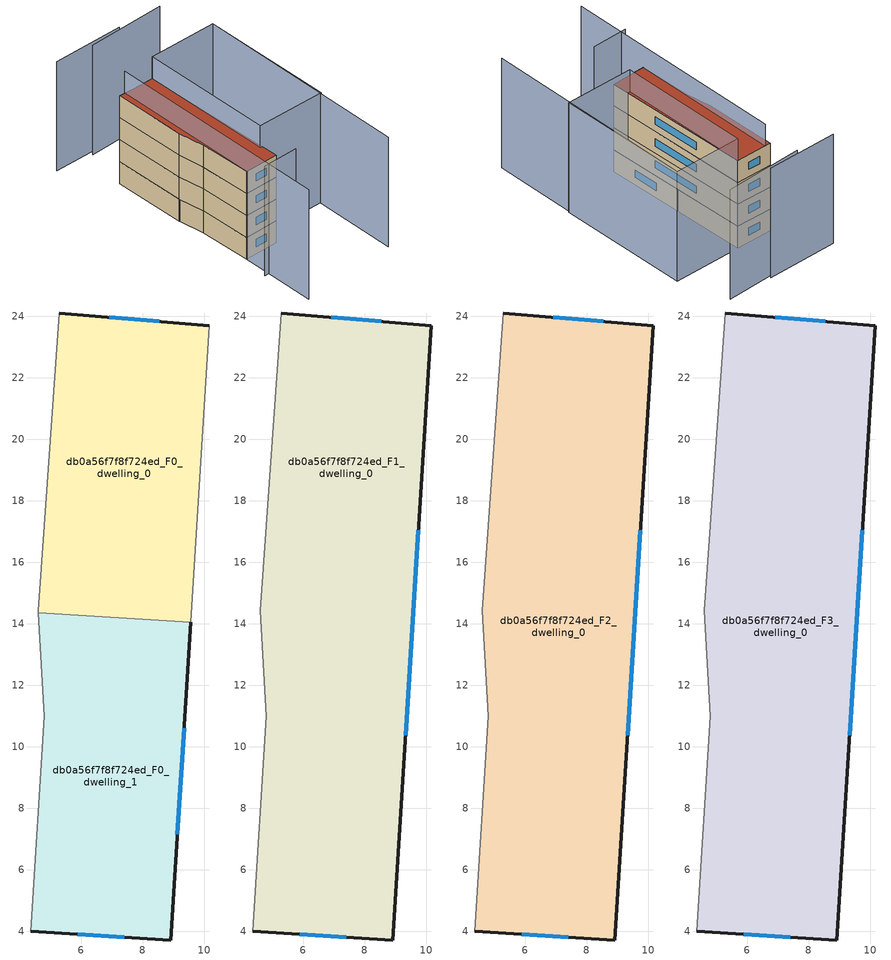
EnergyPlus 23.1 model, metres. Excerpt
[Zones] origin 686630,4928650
db0a56f7f8f724ed_F0_dwelling_0
 floor ground (EU_floor_Construction): 10.16,23.68 9.56,14.04 4.61,14.35 4.61,14.42 5.3,24.1 z0
 wall outside (EU_wall_Construction): 10.16,23.68 5.3,24.1 z0:3
 wall adiabatic (EU_wall_Construction): 9.56,14.04 10.16,23.68 / 5.3,24.1 4.61,14.42 4.61,14.35 z0:3
 wall to db0a56f7f8f724ed_F0_dwelling_1 (EU_wall_Construction): 4.61,14.35 9.56,14.04 z0:3
 window (EU_Window_Construction): 8.54,23.82 6.92,23.96 z1:2
db0a56f7f8f724ed_F0_dwelling_1
 floor ground (EU_floor_Construction): 9.56,14.04 8.92,3.71 4.37,4 4.8,10.99 4.61,14.35 z0
 wall outside (EU_wall_Construction): 4.37,4 8.92,3.71 9.56,14.04 z0:3
 wall adiabatic (EU_wall_Construction): 4.61,14.35 4.8,10.99 4.37,4 z0:3
 window (EU_Window_Construction): 9.13,7.16 9.35,10.6 / 5.89,3.9 7.4,3.81 z1:2
db0a56f7f8f724ed_F1_dwelling_0
 floor to db0a56f7f8f724ed_F0_dwelling_0 (EU_floor_Construction): 10.16,23.68 9.56,14.04 4.61,14.35 4.61,14.42 5.3,24.1 z3
 floor to db0a56f7f8f724ed_F0_dwelling_1 (EU_floor_Construction): 9.56,14.04 8.92,3.71 4.37,4 4.8,10.99 4.61,14.35 z3
 wall outside (EU_wall_Construction): 4.37,4 8.92,3.71 10.16,23.68 5.3,24.1 z3:6
 wall adiabatic (EU_wall_Construction): 5.3,24.1 4.61,14.42 4.8,10.99 4.37,4 z3:6
 window (EU_Window_Construction): 8.54,23.82 6.92,23.96 / 9.33,10.37 9.75,17.03 / 5.89,3.9 7.4,3.81 z4:5
db0a56f7f8f724ed_F2_dwelling_0
 floor to db0a56f7f8f724ed_F1_dwelling_0 (EU_floor_Construction): 10.16,23.68 8.92,3.71 4.37,4 4.8,10.99 4.61,14.42 5.3,24.1 z6
 wall outside (EU_wall_Construction): 4.37,4 8.92,3.71 10.16,23.68 5.3,24.1 z6:9
 wall adiabatic (EU_wall_Construction): 5.3,24.1 4.61,14.42 4.8,10.99 4.37,4 z6:9
 window (EU_Window_Construction): 8.54,23.82 6.92,23.96 / 9.33,10.37 9.75,17.03 / 5.89,3.9 7.4,3.81 z7:8
db0a56f7f8f724ed_F3_dwelling_0
 floor to db0a56f7f8f724ed_F2_dwelling_0 (EU_floor_Construction): 10.16,23.68 8.92,3.71 4.37,4 4.8,10.99 4.61,14.42 5.3,24.1 z9
 wall outside (EU_wall_Construction): 4.37,4 8.92,3.71 10.16,23.68 5.3,24.1 z9:12
 wall adiabatic (EU_wall_Construction): 5.3,24.1 4.61,14.42 4.8,10.99 4.37,4 z9:12
 window (EU_Window_Construction): 8.54,23.82 6.92,23.96 / 9.33,10.37 9.75,17.03 / 5.89,3.9 7.4,3.81 z10:11
 roof outside (EU_roof_Construction): 8.92,3.71 10.16,23.68 5.3,24.1 4.61,14.42 4.8,10.99 4.37,4 z12
shading: 3.5,0.43 8.28,0.14 / 16.87,-5.85 19.31,23 / 6.09,24.05 3.6,-6.16 / 17.79,29.59 7.23,29.98 / 11.74,30.17 2.29,30.82 / 10.16,23.68 19.31,22.97 / 19.31,22.97 17.92,5.29 / 17.92,5.29 8.78,6.01 / 8.78,6.01 10.16,23.68 z0:15
[Building]
EU S2 Campaign: North Axis=0; Terrain=City; Solar Distribution=FullExterior
[Site:Location]
Bologna: Latitude=44.5; Longitude=11.25; Time Zone=1; Elevation=37
[SizingPeriod:WeatherFileDays]
AnnualSizingPeriod: Begin Month=1; Begin Day of Month=1; End Month=12; End Day of Month=31; Day of Week for Start Day=Monday; Use Weather File Daylight Saving Period=No; Use Weather File Rain and Snow Indicators=No
[MATERIAL]
EU_InternalMass_Material: Roughness=MediumRough; Thickness=0.1; Conductivity=1; Density=1800; Specific Heat=900; Thermal Absorptance=0.9; Solar Absorptance=0.7; Visible Absorptance=0.7
[MATERIAL:NOMASS] Roughness=MediumRough; Thermal Absorptance=0.9; Solar Absorptance=0.7; Visible Absorptance=0.7
Name | Thermal Resistance
EU_wall_NoMass | 0.937881
EU_roof_NoMass | 0.548572
EU_floor_NoMass | 0.71348
[WINDOWMATERIAL:SIMPLEGLAZINGSYSTEM]
EU_Window_SimpleGlazing: UFactor=4.25633; Solar Heat Gain Coefficient=0.85; Visible Transmittance=0.85
[CONSTRUCTION]
EU_wall_Construction: EU_wall_NoMass
EU_roof_Construction: EU_roof_NoMass
EU_floor_Construction: EU_floor_NoMass
EU_InternalMass_Construction: EU_InternalMass_Material
EU_Window_Construction: EU_Window_SimpleGlazing
[ZONE] Type=1; Multiplier=1; Ceiling Height=autocalculate; Floor Area=autocalculate; Part of Total Floor Area=Yes
Name | Volume
db0a56f7f8f724ed_F0_dwelling_0; db0a56f7f8f724ed_F0_dwelling_1 | 143.543
db0a56f7f8f724ed_F1_dwelling_0 | 287.083
db0a56f7f8f724ed_F2_dwelling_0; db0a56f7f8f724ed_F3_dwelling_0 | 287.088
[INTERNALMASS] Construction=EU_InternalMass_Construction
Name | Zone or ZoneList | Surface Area
db0a56f7f8f724ed_F0_dwelling_0_EU_InternalMass | db0a56f7f8f724ed_F0_dwelling_0 | 47.8474
db0a56f7f8f724ed_F0_dwelling_1_EU_InternalMass | db0a56f7f8f724ed_F0_dwelling_1 | 47.8472
db0a56f7f8f724ed_F1_dwelling_0_EU_InternalMass | db0a56f7f8f724ed_F1_dwelling_0 | 95.6959
db0a56f7f8f724ed_F2_dwelling_0_EU_InternalMass | db0a56f7f8f724ed_F2_dwelling_0 | 95.6959
db0a56f7f8f724ed_F3_dwelling_0_EU_InternalMass | db0a56f7f8f724ed_F3_dwelling_0 | 95.6959
[OTHEREQUIPMENT] Fuel Type=Electricity; Design Level Calculation Method=Watts/Area; Power per Zone Floor Area=1; Fraction Latent=0; Fraction Radiant=0; Fraction Lost=0; Carbon Dioxide Generation Rate=0; EndUse Subcategory=EU_Step8_InternalGains
Name | Zone or ZoneList or Space or SpaceList | Schedule
EU_Step8_InternalGain_db0a56f7f8f724ed_F0_dwelling_0_f000 | db0a56f7f8f724ed_F0_dwelling_0 | EU_Step8_GainSchedule_db0a56f7f8f724ed_F0_dwelling_0_f000
EU_Step8_InternalGain_db0a56f7f8f724ed_F0_dwelling_1_f000 | db0a56f7f8f724ed_F0_dwelling_1 | EU_Step8_GainSchedule_db0a56f7f8f724ed_F0_dwelling_1_f000
EU_Step8_InternalGain_db0a56f7f8f724ed_F1_dwelling_0_f000 | db0a56f7f8f724ed_F1_dwelling_0 | EU_Step8_GainSchedule_db0a56f7f8f724ed_F1_dwelling_0_f000
EU_Step8_InternalGain_db0a56f7f8f724ed_F2_dwelling_0_f000 | db0a56f7f8f724ed_F2_dwelling_0 | EU_Step8_GainSchedule_db0a56f7f8f724ed_F2_dwelling_0_f000
EU_Step8_InternalGain_db0a56f7f8f724ed_F3_dwelling_0_f000 | db0a56f7f8f724ed_F3_dwelling_0 | EU_Step8_GainSchedule_db0a56f7f8f724ed_F3_dwelling_0_f000
[ZONEVENTILATION:DESIGNFLOWRATE] Schedule=EU_AlwaysOn; Design Flow Rate Calculation Method=AirChanges/Hour; Air Changes per Hour=0.687892; Ventilation Type=Natural; Fan Pressure Rise=0; Fan Total Efficiency=1; Constant Term Coefficient=1; Temperature Term Coefficient=0; Velocity Term Coefficient=0; Velocity Squared Term Coefficient=0; Minimum Indoor Temperature=-100; Maximum Indoor Temperature=100; Delta Temperature=-100; Minimum Outdoor Temperature=-100; Maximum Outdoor Temperature=100; Maximum Wind Speed=40
Name | Zone or ZoneList or Space or SpaceList
EU_ConstantAir_db0a56f7f8f724ed_F0_dwelling_0 | db0a56f7f8f724ed_F0_dwelling_0
EU_ConstantAir_db0a56f7f8f724ed_F0_dwelling_1 | db0a56f7f8f724ed_F0_dwelling_1
EU_ConstantAir_db0a56f7f8f724ed_F1_dwelling_0 | db0a56f7f8f724ed_F1_dwelling_0
EU_ConstantAir_db0a56f7f8f724ed_F2_dwelling_0 | db0a56f7f8f724ed_F2_dwelling_0
EU_ConstantAir_db0a56f7f8f724ed_F3_dwelling_0 | db0a56f7f8f724ed_F3_dwelling_0
[HVACTEMPLATE:THERMOSTAT] Constant Heating Setpoint=20; Constant Cooling Setpoint=50
EU_HeatOnly_db0a56f7f8f724ed_F0_dwelling_0; EU_HeatOnly_db0a56f7f8f724ed_F0_dwelling_1; EU_HeatOnly_db0a56f7f8f724ed_F1_dwelling_0; EU_HeatOnly_db0a56f7f8f724ed_F2_dwelling_0; EU_HeatOnly_db0a56f7f8f724ed_F3_dwelling_0
[HVACTEMPLATE:ZONE:IDEALLOADSAIRSYSTEM] System Availability Schedule=EU_AlwaysOn; Maximum Heating Supply Air Temperature=50; Minimum Cooling Supply Air Temperature=13; Maximum Heating Supply Air Humidity Ratio=0.0156; Minimum Cooling Supply Air Humidity Ratio=0.0077; Heating Limit=NoLimit; Cooling Limit=NoLimit; Heating Availability Schedule=EU_AlwaysOn; Cooling Availability Schedule=EU_CoolingOff; Dehumidification Control Type=ConstantSensibleHeatRatio; Cooling Sensible Heat Ratio=0.7; Dehumidification Setpoint=60; Humidification Control Type=None; Humidification Setpoint=30; Outdoor Air Method=None; Outdoor Air Flow Rate per Person=0.00944; Outdoor Air Flow Rate per Zone Floor Area=0; Outdoor Air Flow Rate per Zone=0; Demand Controlled Ventilation Type=None; Outdoor Air Economizer Type=NoEconomizer; Heat Recovery Type=None; Sensible Heat Recovery Effectiveness=0.7; Latent Heat Recovery Effectiveness=0.65
Name | Template Thermostat
db0a56f7f8f724ed_F0_dwelling_0 | EU_HeatOnly_db0a56f7f8f724ed_F0_dwelling_0
db0a56f7f8f724ed_F0_dwelling_1 | EU_HeatOnly_db0a56f7f8f724ed_F0_dwelling_1
db0a56f7f8f724ed_F1_dwelling_0 | EU_HeatOnly_db0a56f7f8f724ed_F1_dwelling_0
db0a56f7f8f724ed_F2_dwelling_0 | EU_HeatOnly_db0a56f7f8f724ed_F2_dwelling_0
db0a56f7f8f724ed_F3_dwelling_0 | EU_HeatOnly_db0a56f7f8f724ed_F3_dwelling_0
[SIZING:ZONE] Zone Cooling Design Supply Air Temperature Input Method=SupplyAirTemperature; Zone Cooling Design Supply Air Temperature=13; Zone Heating Design Supply Air Temperature Input Method=SupplyAirTemperature; Zone Heating Design Supply Air Temperature=50; Zone Cooling Design Supply Air Humidity Ratio=0.008; Zone Heating Design Supply Air Humidity Ratio=0.008; Cooling Design Air Flow Method=DesignDay; Cooling Design Air Flow Rate=0; Cooling Minimum Air Flow per Zone Floor Area=0.000762; Cooling Minimum Air Flow=0; Cooling Minimum Air Flow Fraction=0.2; Heating Design Air Flow Method=DesignDay; Heating Design Air Flow Rate=0; Heating Maximum Air Flow per Zone Floor Area=0.002032; Heating Maximum Air Flow=0.141576; Heating Maximum Air Flow Fraction=0.3; Account for Dedicated Outdoor Air System=No; Dedicated Outdoor Air System Control Strategy=NeutralSupplyAir; Dedicated Outdoor Air Low Setpoint Temperature for Design=autosize; Dedicated Outdoor Air High Setpoint Temperature for Design=autosize; Zone Load Sizing Method=Sensible Load Only No Latent Load; Zone Latent Cooling Design Supply Air Humidity Ratio Input Method=HumidityRatioDifference; Zone Cooling Design Supply Air Humidity Ratio Difference=0.005; Zone Latent Heating Design Supply Air Humidity Ratio Input Method=HumidityRatioDifference; Zone Humidification Design Supply Air Humidity Ratio Difference=0.005
db0a56f7f8f724ed_F0_dwelling_0; db0a56f7f8f724ed_F0_dwelling_1; db0a56f7f8f724ed_F1_dwelling_0; db0a56f7f8f724ed_F2_dwelling_0; db0a56f7f8f724ed_F3_dwelling_0
[SCHEDULE:CONSTANT]
Name | Hourly Value
EU_AlwaysOn | 1
EU_CoolingOff | 0
[SCHEDULE:FILE] Column Number=1; Rows to Skip at Top=0; Number of Hours of Data=8760; Column Separator=Comma; Interpolate to Timestep=No; Minutes per Item=60; Adjust Schedule for Daylight Savings=Yes
Name | File
EU_Step8_GainSchedule_db0a56f7f8f724ed_F0_dwelling_0_f000 | ../../schedules/db0a56f7f8f724ed/db0a56f7f8f724ed_F0_dwelling_0_f000_gain.csv
EU_Step8_GainSchedule_db0a56f7f8f724ed_F0_dwelling_1_f000 | ../../schedules/db0a56f7f8f724ed/db0a56f7f8f724ed_F0_dwelling_1_f000_gain.csv
EU_Step8_GainSchedule_db0a56f7f8f724ed_F1_dwelling_0_f000 | ../../schedules/db0a56f7f8f724ed/db0a56f7f8f724ed_F1_dwelling_0_f000_gain.csv
EU_Step8_GainSchedule_db0a56f7f8f724ed_F2_dwelling_0_f000 | ../../schedules/db0a56f7f8f724ed/db0a56f7f8f724ed_F2_dwelling_0_f000_gain.csv
EU_Step8_GainSchedule_db0a56f7f8f724ed_F3_dwelling_0_f000 | ../../schedules/db0a56f7f8f724ed/db0a56f7f8f724ed_F3_dwelling_0_f000_gain.csv
